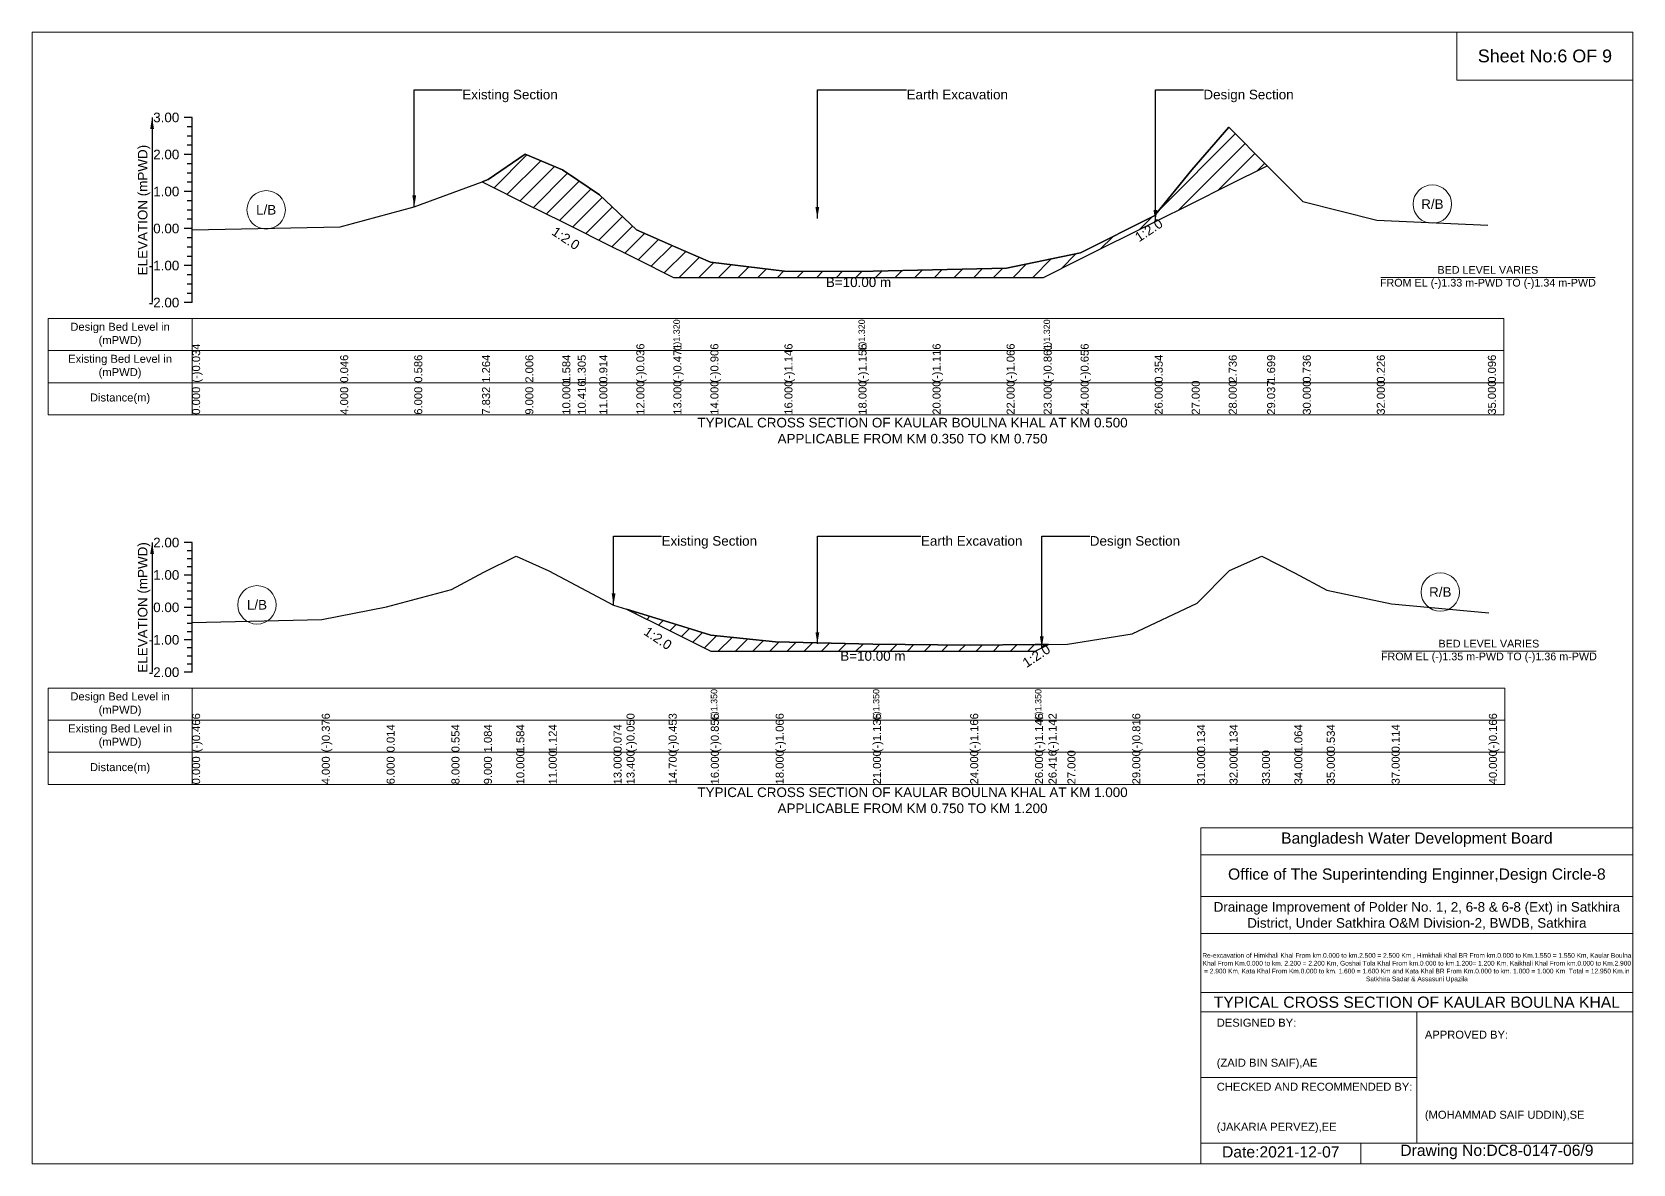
# Model space of a CAD drawing. Header units: inches. Extents: x 91000 to 628000, y -5656 to 0.
# Drawn here: x 330000 to 338000, y -5656 to 0 of the extents above; entities that cross this region are included whole.
import ezdxf

# ---------------------------------------------------------------- set-up
doc = ezdxf.new("R2010")
doc.units = ezdxf.units.IN
doc.header["$LTSCALE"] = 7
doc.header["$MEASUREMENT"] = 0
for name, color, linetype, lineweight in [('Cross section Data Border', 7, 'Continuous', 9), ('Cross Section Labels', 7, 'Continuous', 9), ('Existing_Bed_Level for Xsection', 7, 'Continuous', 25)]:
    doc.layers.add(name, color=color, linetype=linetype, lineweight=lineweight)
doc.styles.get("Standard").update_dxf_attribs({"font": 'arial.ttf'})
doc.dimstyles.get("Standard").update_dxf_attribs({"dimtxt": 0.18, "dimasz": 0.18, "dimexe": 0.18, "dimexo": 0.0625, "dimgap": 0.09, "dimtad": 0, "dimtih": 1, "dimtoh": 1, "dimdec": 4, "dimzin": 0, "dimdsep": 46, "dimtxsty": 'Standard', "dimcen": 0.09, "dimadec": 0, "dimazin": 0, "dimtfac": 1, "dimtdec": 4, "dimtofl": 0, "dimtmove": 0, "dimatfit": 3, "dimfxl": 1, "dimtolj": 1, "dimtzin": 0, "dimarcsym": 0})

msp = doc.modelspace()

# ---------------------------------------------------------------- hatches: boundary and pattern name
at = {"layer": 'Existing_Bed_Level for Xsection'}
h = msp.add_hatch(dxfattribs=at)
h.set_pattern_fill('ANSI31', color=256, scale=555, style=0)
h.paths.add_polyline_path([(332249, -748.3), (332280, -763.8), (332465, -856.3), (332650, -948.8), (332727, -987.3), (332835, -1041.3), (333020, -1133.8), (333205, -1226.3), (333390, -1226.3), (333760, -1226.3), (334130, -1226.3), (334500, -1226.3), (334870, -1226.3), (335055, -1226.3), (335240, -1133.8), (335610, -948.8), (335613.5, -947.1), (335795, -856.3), (335980, -763.8), (336171.9, -667.9), (335980, -476), (335795, -689.1), (335613.5, -912.4), (335610, -916.7), (335240, -1103.5), (335055, -1141.4), (334870, -1179.3), (334500, -1188.6), (334130, -1196), (333760, -1194.2), (333390, -1149.8), (333205, -1069.3), (333020, -988.8), (332835, -813), (332727, -740.7), (332650, -689.1), (332465, -611), (332280, -736.8)])
h = msp.add_hatch(dxfattribs=at)
h.set_pattern_fill('ANSI31', color=256, scale=486, style=0)
h.paths.add_polyline_path([(332970.8, -2883.2), (333181.4, -2988.5), (333392, -3093.8), (333716, -3093.8), (334202, -3093.8), (334688, -3093.8), (335012, -3093.8), (335045.7, -3076.9), (335079.4, -3060.1), (335045.7, -3060.4), (335012, -3060.8), (334688, -3064), (334202, -3059.1), (333716, -3047.8), (333392, -3013.8), (333181.4, -2948.5)])

# ---------------------------------------------------------------- linework, layer by layer
at = {"layer": 'Cross section Data Border'}
for points in [[(330080, -1432.1), (337355, -1432.1), (337355, -1912.1), (330080, -1912.1)], [(330080, -3279.1), (337360, -3279.1), (337360, -3759.1), (330080, -3759.1)]]:
    msp.add_lwpolyline(points, close=True, dxfattribs=at)
for points in [[(330800, -1432.1), (330800, -1912.1)], [(330080, -1592.1), (337355, -1592.1)], [(330080, -1752.1), (337355, -1752.1)], [(330800, -3279.1), (330800, -3759.1)], [(330080, -3439.1), (337360, -3439.1)], [(330080, -3599.1), (337360, -3599.1)]]:
    msp.add_lwpolyline(points, dxfattribs=at)
at = {"layer": 'Cross Section Labels'}
for points in [[(330000, 0), (338000, 0), (338000, -5656), (330000, -5656)], [(337120, 0), (338000, 0), (338000, -240), (337120, -240)]]:
    msp.add_lwpolyline(points, close=True, dxfattribs=at)
for points in [[(336739.2, -1226.3), (337810.8, -1226.3)], [(336744.2, -3093.8), (337815.8, -3093.8)], [(335840, -5656), (335840, -3976), (338000, -3976)], [(335840, -4112), (338000, -4112)], [(335840, -4320), (338000, -4320)], [(335840, -4504), (338000, -4504)], [(335840, -4800), (338000, -4800)], [(335840, -4896), (338000, -4896)], [(336920, -4896), (336920, -5552)], [(335840, -5224), (336920, -5224)], [(335840, -5552), (338000, -5552)], [(336640, -5552), (336640, -5656)]]:
    msp.add_lwpolyline(points, dxfattribs=at)
for centre in [(331170, -888.5), (336997.5, -859.9), (337037, -2798.3), (331124, -2862.3)]:
    msp.add_circle(centre, 96, dxfattribs=at)
at = {"layer": 'Existing_Bed_Level for Xsection'}
for points in [[(330800, -427.1), (330760, -427.1)], [(330800, -473.4), (330776, -473.4)], [(330800, -1352.1), (330800, -1167.1), (330800, -982.1), (330800, -797.1), (330800, -612.1), (330800, -427.1)], [(330800, -988.4), (331540, -973.6), (331910, -873.7), (332249, -748.3), (332280, -736.8), (332465, -611), (332650, -689.1), (332727, -740.7), (332835, -813), (333020, -988.8), (333205, -1069.3), (333205, -1069.3), (333390, -1149.8), (333760, -1194.2), (334130, -1196), (334130, -1196), (334500, -1188.6), (334870, -1179.3), (335055, -1141.4), (335055, -1141.4), (335240, -1103.5), (335610, -916.7), (335613.5, -912.4), (335795, -689.1), (335980, -476), (336171.9, -667.9), (336350, -846), (336720, -940.3), (337275, -964.4)], [(330800, -519.6), (330776, -519.6)], [(330800, -612.1), (330760, -612.1)], [(330800, -565.9), (330776, -565.9)], [(330800, -658.4), (330776, -658.4)], [(330800, -704.6), (330776, -704.6)], [(330800, -797.1), (330760, -797.1)], [(330800, -750.9), (330776, -750.9)], [(330800, -843.4), (330776, -843.4)], [(330800, -889.6), (330776, -889.6)], [(330800, -935.9), (330776, -935.9)], [(330800, -982.1), (330760, -982.1)], [(330800, -1028.4), (330776, -1028.4)], [(330800, -1074.6), (330776, -1074.6)], [(330800, -1167.1), (330760, -1167.1)], [(330800, -1120.9), (330776, -1120.9)], [(330800, -1213.4), (330776, -1213.4)], [(330800, -1259.6), (330776, -1259.6)], [(330800, -1352.1), (330760, -1352.1)], [(330800, -1305.9), (330776, -1305.9)], [(330800, -2551.1), (330760, -2551.1)], [(330800, -3199.1), (330800, -3037.1), (330800, -2875.1), (330800, -2713.1), (330800, -2551.1)], [(330800, -2591.6), (330776, -2591.6)], [(330800, -2632.1), (330776, -2632.1)], [(330800, -2950.6), (331448, -2936), (331772, -2872.8), (332096, -2785.4), (332258, -2699.5), (332420, -2618.5), (332582, -2693), (332906, -2863.1), (332970.8, -2883.2), (333181.4, -2948.5), (333392, -3013.8), (333392, -3013.8), (333716, -3047.8), (334202, -3059.1), (334202, -3059.1), (334688, -3064), (335012, -3060.8), (335012, -3060.8), (335045.7, -3060.4), (335079.4, -3060.1), (335174, -3059.1), (335498, -3007.3), (335822, -2853.4), (335984, -2691.4), (336146, -2618.5), (336308, -2702.7), (336470, -2788.6), (336794, -2856.6), (337280, -2902)], [(330800, -2713.1), (330760, -2713.1)], [(330800, -2672.6), (330776, -2672.6)], [(330800, -2753.6), (330776, -2753.6)], [(330800, -2794.1), (330776, -2794.1)], [(330800, -2875.1), (330760, -2875.1)], [(330800, -2834.6), (330776, -2834.6)], [(330800, -2915.6), (330776, -2915.6)], [(330800, -2956.1), (330776, -2956.1)], [(330800, -3037.1), (330760, -3037.1)], [(330800, -2996.6), (330776, -2996.6)], [(330800, -3077.6), (330776, -3077.6)], [(330800, -3118.1), (330776, -3118.1)], [(330800, -3199.1), (330760, -3199.1)], [(330800, -3158.6), (330776, -3158.6)]]:
    msp.add_lwpolyline(points, dxfattribs=at)
for points in [[(332249, -748.3), (332249, -748.3), (332280, -763.8), (332465, -856.3), (332650, -948.8), (332727, -987.3), (332835, -1041.3), (333020, -1133.8), (333205, -1226.3), (333205, -1226.3), (333390, -1226.3), (333760, -1226.3), (334130, -1226.3), (334130, -1226.3), (334500, -1226.3), (334870, -1226.3), (335055, -1226.3), (335055, -1226.3), (335240, -1133.8), (335610, -948.8), (335613.5, -947.1), (335795, -856.3), (335980, -763.8), (336171.9, -667.9), (336171.9, -667.9), (336171.9, -667.9), (335980, -476), (335795, -689.1), (335613.5, -912.4), (335610, -916.7), (335240, -1103.5), (335055, -1141.4), (335055, -1141.4), (334870, -1179.3), (334500, -1188.6), (334130, -1196), (334130, -1196), (333760, -1194.2), (333390, -1149.8), (333205, -1069.3), (333205, -1069.3), (333020, -988.8), (332835, -813), (332727, -740.7), (332650, -689.1), (332465, -611), (332280, -736.8), (332249, -748.3)], [(332970.8, -2883.2), (332970.8, -2883.2), (333181.4, -2988.5), (333392, -3093.8), (333392, -3093.8), (333716, -3093.8), (334202, -3093.8), (334202, -3093.8), (334688, -3093.8), (335012, -3093.8), (335012, -3093.8), (335045.7, -3076.9), (335079.4, -3060.1), (335045.7, -3060.4), (335012, -3060.8), (335012, -3060.8), (334688, -3064), (334202, -3059.1), (334202, -3059.1), (333716, -3047.8), (333392, -3013.8), (333392, -3013.8), (333181.4, -2948.5), (332970.8, -2883.2)]]:
    msp.add_lwpolyline(points, close=True, dxfattribs=at)

# ---------------------------------------------------------------- texts
at = {"layer": 'Cross section Data Border', "char_height": 40, "width": 640, "attachment_point": 5}
for s, insert in [('Design Bed Level in (mPWD)', (330440, -1512.1)), ('Existing Bed Level in (mPWD)', (330440, -1672.1)), ('Distance(m)', (330440, -1832.1)), ('Design Bed Level in (mPWD)', (330440, -3359.1)), ('Existing Bed Level in (mPWD)', (330440, -3519.1)), ('Distance(m)', (330440, -3679.1))]:
    msp.add_mtext(s, dxfattribs=dict(at, insert=insert))
at = {"layer": 'Cross Section Labels'}
for s, insert, char_height, attachment_point in [('Sheet No:6 OF 9', (337560, -120), 64, 5), ('Existing Section', (332150, -288.4), 48, 1), ('Earth Excavation', (334370, -288.4), 48, 1), ('Design Section', (335853.5, -288.4), 48, 1), ('L/B', (331170, -888.5), 48, 5), ('R/B', (336997.5, -859.9), 48, 5), ('BED LEVEL VARIES ^JFROM EL (-)1.33 m-PWD TO (-)1.34 m-PWD', (337275, -1226.3), 38.4, 5), ('B=10.00 m', (334130, -1226.3), 48, 2), ('TYPICAL CROSS SECTION OF KAULAR BOULNA KHAL AT KM 0.500^JAPPLICABLE FROM KM 0.350 TO KM 0.750', (334400, -1992.1), 48, 5), ('Existing Section', (333146, -2518.7), 48, 1), ('Earth Excavation', (334442, -2518.7), 48, 1), ('Design Section', (335285.7, -2518.7), 48, 1), ('R/B', (337037, -2798.3), 48, 5), ('L/B', (331124, -2862.3), 48, 5), ('BED LEVEL VARIES ^JFROM EL (-)1.35 m-PWD TO (-)1.36 m-PWD', (337280, -3093.8), 38.4, 5), ('B=10.00 m', (334202, -3093.8), 48, 2), ('TYPICAL CROSS SECTION OF KAULAR BOULNA KHAL AT KM 1.000^JAPPLICABLE FROM KM 0.750 TO KM 1.200', (334400, -3839.1), 48, 5), ('Bangladesh Water Development Board', (336920, -4036), 56, 5), ('Office of The Superintending Enginner,Design Circle-8', (336920, -4216), 56, 5)]:
    msp.add_mtext(s, dxfattribs=dict(at, insert=insert, char_height=char_height, attachment_point=attachment_point))
at = {"layer": 'Cross Section Labels', "char_height": 48, "attachment_point": 2}
for insert, rotation in [((335567.2, -970.2), 33.69007), ((332680.7, -1010.5), 326.30993), ((333140.9, -3008.8), 326.30993), ((335005.2, -3097.2), 33.69007)]:
    msp.add_mtext('1:2.0', dxfattribs=dict(at, insert=insert, rotation=rotation))
at = {"layer": 'Cross Section Labels'}
for s, insert, char_height, width, attachment_point in [('Drainage Improvement of Polder No. 1, 2, 6-8 & 6-8 (Ext) in Satkhira District, Under Satkhira O&M Division-2, BWDB, Satkhira', (336920, -4416), 48, 2240, 5), ('Re-excavation of Himkhali Khal From km.0.000 to km.2.500 = 2.500 Km , Himkhali Khal BR From km.0.000 to Km.1.550 = 1.550 Km, Kaular Boulna Khal From Km.0.000 to km. 2.200 = 2.200 Km, Goshai Tola Khal From km.0.000 to km.1.200= 1.200 Km, Kaikhali Khal From km.0.000 to Km.2.900 = 2.900 Km, Kata Khal From Km.0.000 to km. 1.600 = 1.600 Km and Kata Khal BR From Km.0.000 to km. 1.000 = 1.000 Km  Total = 12.950 Km.in Satkhira Sadar & Assasuni Upazila', (336920, -4676), 23.4814, 2160, 5), ('TYPICAL CROSS SECTION OF KAULAR BOULNA KHAL', (336920, -4848), 56, 2240, 5), ('DESIGNED BY:^J^J^J(ZAID BIN SAIF),AE', (335920, -5056), 40, 1120, 4), ('APPROVED BY:^J^J^J^J^J^J(MOHAMMAD SAIF UDDIN),SE', (336960, -5216), 40, 1120, 4), ('CHECKED AND RECOMMENDED BY:^J^J^J(JAKARIA PERVEZ),EE', (335920, -5376), 40, 1120, 4), ('Date:2021-12-07', (336240, -5596), 56, 1120, 5), ('Drawing No:DC8-0147-06/9', (337320, -5596), 56, 1760, 5)]:
    msp.add_mtext(s, dxfattribs=dict(at, insert=insert, char_height=char_height, width=width, attachment_point=attachment_point))
at = {"layer": 'Existing_Bed_Level for Xsection', "char_height": 48, "attachment_point": 6}
for s, insert in [('3.00', (330736, -427.1)), ('2.00', (330736, -612.1)), ('1.00', (330736, -797.1)), ('0.00', (330736, -982.1)), ('-1.00', (330736, -1167.1)), ('-2.00', (330736, -1352.1)), ('2.00', (330736, -2551.1)), ('1.00', (330736, -2713.1)), ('0.00', (330736, -2875.1)), ('-1.00', (330736, -3037.1)), ('-2.00', (330736, -3199.1))]:
    msp.add_mtext(s, dxfattribs=dict(at, insert=insert))
at = {"layer": 'Existing_Bed_Level for Xsection', "rotation": 90}
for s, insert, char_height, attachment_point in [('ELEVATION (mPWD)', (330560, -889.6), 48, 5), ('(-)1.320', (333205, -1592.1), 32, 1), ('(-)1.320', (334130, -1592.1), 32, 1), ('(-)1.320', (335055, -1592.1), 32, 1), ('(-)0.034', (330800, -1752.1), 40, 1), ('(-)0.036', (333020, -1752.1), 40, 1), ('(-)0.471', (333205, -1752.1), 40, 1), ('(-)0.906', (333390, -1752.1), 40, 1), ('(-)1.146', (333760, -1752.1), 40, 1), ('(-)1.156', (334130, -1752.1), 40, 1), ('(-)1.116', (334500, -1752.1), 40, 1), ('(-)1.066', (334870, -1752.1), 40, 1), ('(-)0.861', (335055, -1752.1), 40, 1), ('(-)0.656', (335240, -1752.1), 40, 1), ('0.046', (331540, -1752.1), 40, 1), ('0.586', (331910, -1752.1), 40, 1), ('1.264', (332249, -1752.1), 40, 1), ('2.006', (332465, -1752.1), 40, 1), ('1.584', (332650, -1752.1), 40, 1), ('1.305', (332727, -1752.1), 40, 1), ('0.914', (332835, -1752.1), 40, 1), ('0.354', (335610, -1752.1), 40, 1), ('2.736', (335980, -1752.1), 40, 1), ('1.699', (336171.9, -1752.1), 40, 1), ('0.736', (336350, -1752.1), 40, 1), ('0.226', (336720, -1752.1), 40, 1), ('0.096', (337275, -1752.1), 40, 1), ('10.000', (332650, -1912.1), 40, 1), ('10.416', (332727, -1912.1), 40, 1), ('11.000', (332835, -1912.1), 40, 1), ('12.000', (333020, -1912.1), 40, 1), ('13.000', (333205, -1912.1), 40, 1), ('14.000', (333390, -1912.1), 40, 1), ('16.000', (333760, -1912.1), 40, 1), ('18.000', (334130, -1912.1), 40, 1), ('20.000', (334500, -1912.1), 40, 1), ('22.000', (334870, -1912.1), 40, 1), ('23.000', (335055, -1912.1), 40, 1), ('24.000', (335240, -1912.1), 40, 1), ('26.000', (335610, -1912.1), 40, 1), ('27.000', (335795, -1912.1), 40, 1), ('28.000', (335980, -1912.1), 40, 1), ('29.037', (336171.9, -1912.1), 40, 1), ('30.000', (336350, -1912.1), 40, 1), ('32.000', (336720, -1912.1), 40, 1), ('35.000', (337275, -1912.1), 40, 1), ('0.000', (330800, -1912.1), 40, 1), ('4.000', (331540, -1912.1), 40, 1), ('6.000', (331910, -1912.1), 40, 1), ('7.832', (332249, -1912.1), 40, 1), ('9.000', (332465, -1912.1), 40, 1), ('ELEVATION (mPWD)', (330560, -2875.1), 48, 5), ('(-)1.350', (333392, -3439.1), 32, 1), ('(-)1.350', (334202, -3439.1), 32, 1), ('(-)1.350', (335012, -3439.1), 32, 1), ('(-)0.466', (330800, -3599.1), 40, 1), ('(-)0.376', (331448, -3599.1), 40, 1), ('(-)0.050', (332970.8, -3599.1), 40, 1), ('(-)0.453', (333181.4, -3599.1), 40, 1), ('(-)0.856', (333392, -3599.1), 40, 1), ('(-)1.066', (333716, -3599.1), 40, 1), ('(-)1.136', (334202, -3599.1), 40, 1), ('(-)1.166', (334688, -3599.1), 40, 1), ('(-)1.146', (335012, -3599.1), 40, 1), ('(-)1.142', (335079.4, -3599.1), 40, 1), ('(-)0.816', (335498, -3599.1), 40, 1), ('(-)0.166', (337280, -3599.1), 40, 1), ('0.014', (331772, -3599.1), 40, 1), ('0.554', (332096, -3599.1), 40, 1), ('1.084', (332258, -3599.1), 40, 1), ('1.584', (332420, -3599.1), 40, 1), ('1.124', (332582, -3599.1), 40, 1), ('0.074', (332906, -3599.1), 40, 1), ('0.134', (335822, -3599.1), 40, 1), ('1.134', (335984, -3599.1), 40, 1), ('1.064', (336308, -3599.1), 40, 1), ('0.534', (336470, -3599.1), 40, 1), ('0.114', (336794, -3599.1), 40, 1), ('10.000', (332420, -3759.1), 40, 1), ('11.000', (332582, -3759.1), 40, 1), ('13.000', (332906, -3759.1), 40, 1), ('13.400', (332970.8, -3759.1), 40, 1), ('14.700', (333181.4, -3759.1), 40, 1), ('16.000', (333392, -3759.1), 40, 1), ('18.000', (333716, -3759.1), 40, 1), ('21.000', (334202, -3759.1), 40, 1), ('24.000', (334688, -3759.1), 40, 1), ('26.000', (335012, -3759.1), 40, 1), ('26.416', (335079.4, -3759.1), 40, 1), ('27.000', (335174, -3759.1), 40, 1), ('29.000', (335498, -3759.1), 40, 1), ('31.000', (335822, -3759.1), 40, 1), ('32.000', (335984, -3759.1), 40, 1), ('33.000', (336146, -3759.1), 40, 1), ('34.000', (336308, -3759.1), 40, 1), ('35.000', (336470, -3759.1), 40, 1), ('37.000', (336794, -3759.1), 40, 1), ('40.000', (337280, -3759.1), 40, 1), ('0.000', (330800, -3759.1), 40, 1), ('4.000', (331448, -3759.1), 40, 1), ('6.000', (331772, -3759.1), 40, 1), ('8.000', (332096, -3759.1), 40, 1), ('9.000', (332258, -3759.1), 40, 1)]:
    msp.add_mtext(s, dxfattribs=dict(at, insert=insert, char_height=char_height, attachment_point=attachment_point))

# ---------------------------------------------------------------- leaders
at = {"layer": 'Cross Section Labels', "annotation_type": 0, "has_hookline": 1, "hookline_direction": 0}
for points, text_width in [([(331910, -873.7), (331910, -288.4), (332149.9, -288.4)], 467.2), ([(333924.3, -931.4), (333924.3, -288.4), (334369.9, -288.4)], 497), ([(335613.5, -947.1), (335613.5, -288.4), (335853.4, -288.4)], 441.2), ([(332906, -2863.1), (332906, -2518.7), (333145.9, -2518.7)], 467.2), ([(333924.5, -3056.5), (333924.5, -2518.7), (334441.9, -2518.7)], 497), ([(335045.7, -3076.9), (335045.7, -2518.7), (335285.6, -2518.7)], 441.2)]:
    msp.add_leader(points, dimstyle='Standard', override={"dimasz": 57.6}, dxfattribs=dict(at, text_width=text_width))
at = {"layer": 'Existing_Bed_Level for Xsection'}
for points in [[(330600, -427.1), (330600, -1352.1)], [(330600, -2551.1), (330600, -3199.1)]]:
    msp.add_leader(points, dimstyle='Standard', override={"dimasz": 57.6}, dxfattribs=at)

doc.saveas('drawing.dxf')
